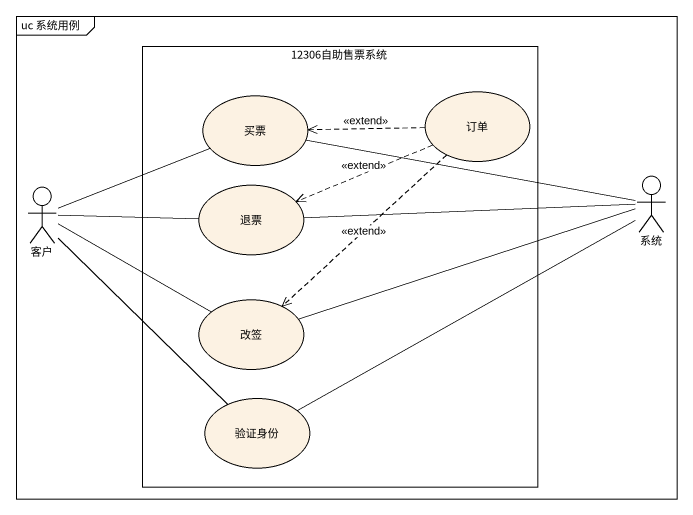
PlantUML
@startuml
mainframe uc 系统用例
rectangle "12306自助售票系统" as r12306自助售票系统 {
  usecase 买票
  usecase 订单
  usecase 退票
  usecase 改签
  usecase 验证身份
}
actor 客户
actor 系统
买票 -right- 系统
订单 .left.> 买票 : <<extend>>
订单 .left.> 退票 : <<extend>>
订单 ..> 改签 : <<extend>>
客户 -right- 买票
客户 -right- 退票
客户 -right- 改签
客户 -- 验证身份
退票 -right- 系统
改签 -right- 系统
验证身份 -right- 系统
@enduml
